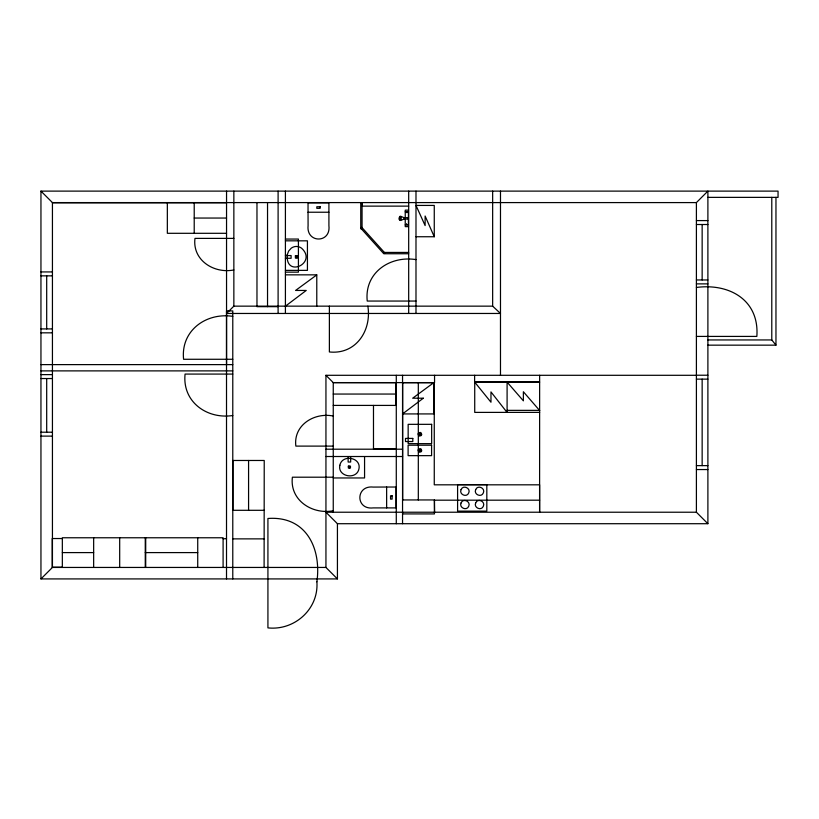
<?xml version="1.0" encoding="UTF-8"?>
<svg xmlns="http://www.w3.org/2000/svg" width="819" height="819" viewBox="0 0 819 819"><rect width="100%" height="100%" fill="white"/><g stroke="black" fill="none" stroke-linecap="round" stroke-linejoin="round"><path stroke-width="1.23" d="M233.855 306.152L226.546 313.462L500.481 313.462L492.649 306.152L233.855 306.152L233.855 191.114M707.892 197.369L778.05 197.369L778.05 191.114L40.95 191.114L40.95 578.92L52.436 567.444L325.942 567.444L337.428 578.92L337.428 523.71L325.942 512.223L696.406 512.223L707.892 523.71L337.428 523.71M696.406 512.223L696.406 202.59L707.892 191.114L707.892 523.71M285.462 306.152L306.234 290.448L295.587 290.448L316.779 274.897L316.779 306.152M386.64 487.029L373.198 487.08C355.497 485.104 355.354 510.022 373.198 507.903L396.027 507.903L396.027 487.029L386.64 487.029L386.64 507.903M40.95 191.114L52.436 202.59L696.406 202.59M52.436 202.784L226.546 202.784M408.681 206.132L361.722 206.132L361.722 202.59M405.241 211.814L408.425 211.814M308.036 212.234L308.087 225.675C306.122 243.376 331.03 243.519 328.91 225.675L328.91 202.856L308.036 202.856L308.036 212.234L328.91 212.234M408.425 217.659L403.931 217.659L400.604 216.226L399.774 216.431L399.027 218.202L399.129 219.461L400.604 220.506L403.931 219.072L408.425 219.072M194.216 218.049L226.546 218.049M696.406 220.587L707.892 220.587M696.406 224.508L707.892 224.508M405.241 224.867L408.425 224.918M226.546 233.302L167.342 233.302L167.342 202.784M415.991 236.742L434.265 236.742L434.265 205.426L415.991 205.426L425.122 225.573L425.122 216.021L434.265 236.742M233.855 238.39L194.973 238.39C192.209 260.258 214.066 273.915 233.855 269.963M285.411 239.056L298.413 239.056L298.413 272.143L285.411 272.143M285.411 240.827L307.432 240.827L307.432 270.372L285.411 270.372M408.681 252.436L384.316 252.436L384.316 253.747L408.681 253.747M285.411 255.559L291.103 255.559L291.103 258.292L285.411 258.292M415.991 259.603C389.905 255.467 364.209 272.758 367.24 301.054L415.991 301.054M40.95 271.928L52.436 271.928M285.462 274.846L316.779 274.846M40.95 275.849L52.436 275.849M696.406 279.965L707.892 279.965M696.406 283.876L707.892 283.876M696.406 287.459C729.279 283.087 759.5 299.969 756.848 336.414L696.406 336.414M278.102 306.664L256.971 306.664L256.971 202.59M232.78 316.349C206.06 312.295 180.569 330.712 183.589 359.275L232.78 359.275M40.95 328.921L52.436 328.921M40.95 332.831L52.436 332.831M707.892 339.946L771.785 339.946L775.962 345.157L707.892 345.157M40.95 364.619L232.78 364.619M40.95 370.884L232.78 370.884M232.78 374.078L185.074 374.078C182.135 401.781 206.931 419.471 232.78 415.52M40.95 374.621L52.436 374.621M696.406 375.225L707.892 375.225M325.942 567.444L325.942 375.297L696.406 375.297M40.95 378.542L52.436 378.542M696.406 379.136L707.892 379.136M539.639 412.377L474.723 412.397L474.723 382.135L539.639 382.115L474.611 382.084L474.611 375.297M402.549 382.688L434.265 382.688L434.265 484.817L539.598 484.817L539.598 512.213L539.639 375.297M333.251 394.052L395.884 394.052M333.251 405.405L396.201 405.415M507.094 410.36L539.639 410.36M333.251 416.021C314.322 412.192 293.202 425.081 295.854 446.109L333.251 446.109M40.95 432.207L52.436 432.207M40.95 436.117L52.436 436.117M396.201 449.007L373.484 449.007L373.484 405.415M325.942 449.201L402.549 449.201M325.942 456.511L402.549 456.511M696.406 465.632L707.892 465.632M696.406 469.553L707.892 469.553M333.251 477.201L292.393 477.201C289.496 500.194 312.326 514.854 333.251 510.749M333.251 477.958L364.568 477.958L364.568 456.592M402.549 499.948L434.428 499.948L434.592 512.213M434.51 500.184L539.619 500.184M232.791 510.298L264.23 510.298M402.549 513.923L434.428 513.923L434.428 499.948M62.336 538.533L52.242 538.533L52.242 567.209L62.336 567.209M223.096 538.718L226.515 538.718M232.791 538.871L264.107 538.871M62.336 552.6L93.653 552.6M145.26 552.6L197.727 552.6M40.95 578.92L337.428 578.92M325.942 375.297L333.251 382.606L395.884 382.688L395.884 405.405M539.639 410.514L523.372 391.748L523.372 400.829L507.094 382.115L507.094 412.397M474.723 382.135L490.97 402.211L490.97 391.922L507.043 412.397M775.962 197.369L775.962 345.157M771.785 197.369L771.785 339.946M702.149 224.508L702.149 279.965M702.149 379.136L702.149 465.632M500.481 191.114L500.481 375.297M492.649 191.114L492.649 306.152M434.551 375.297L434.551 382.606L333.251 382.606L333.251 512.223M418.314 382.606L418.314 499.969M415.991 191.114L415.991 313.462M408.681 191.114L408.681 313.462M405.241 217.659L405.241 210.145L408.425 210.145L408.425 226.638L405.241 226.638L405.241 219.072M404.248 217.659L404.248 219.072M402.651 382.606L402.651 499.969M402.549 375.297L402.549 523.71M396.283 375.297L396.283 523.71M367.864 306.152C371.795 330.507 355.948 354.791 329.381 351.955L329.381 306.152M362.059 202.59L362.059 228.788L360.749 228.788L360.749 202.59M350.675 456.592L350.675 462.029L348.126 462.029L348.126 456.592M285.411 191.114L285.411 313.462M278.102 191.114L278.102 313.462M267.537 202.59L267.537 306.675M264.107 567.444L264.23 460.473L232.913 460.473L232.913 510.298M248.577 460.483L248.577 510.298M232.78 578.92L232.78 310.923L226.515 310.923L226.515 578.92M226.546 191.114L226.546 364.619M223.096 567.444L223.096 537.766L62.336 537.766L62.336 567.434M197.727 537.766L197.727 567.434M194.216 202.784L194.216 233.302M145.71 537.766L145.71 567.434M145.26 537.766L145.26 567.434M119.687 537.766L119.687 567.434M93.653 537.766L93.653 567.434M52.436 202.59L52.436 567.444M46.693 275.849L46.693 328.921M46.693 378.542L46.693 432.207M316.892 581.797C318.878 609.008 294.594 630.753 267.926 627.886L267.926 518.478C306.081 515.683 321.539 548.228 316.892 581.797M287.223 254.811C285.391 278.532 317.69 262.899 301.627 248.249A8.886 8.886 0 0 0 296.867 246.468L295.925 246.468A8.876 8.876 0 0 0 291.165 248.249L288.636 251.075L287.223 254.811M339.854 465.284C337.315 476.781 356.685 480.262 358.937 468.888C361.486 457.391 342.117 453.921 339.854 465.284M461.056 489.639C458.835 494.389 466.81 498.013 468.755 492.884C470.976 488.134 463.011 484.52 461.056 489.639M461.056 502.938C458.835 507.698 466.799 511.312 468.755 506.193C470.976 501.443 463.011 497.819 461.056 502.938M475.675 489.639C473.454 494.389 481.418 498.013 483.364 492.884C485.585 488.134 477.62 484.52 475.675 489.639M475.675 502.938C473.454 507.698 481.418 511.312 483.364 506.193C485.595 501.443 477.62 497.819 475.675 502.938M406.572 212.479C407.514 213.37 406.705 210.841 406.572 212.479M406.869 224.703L406.541 224.078L406.869 224.703M400.163 216.861C398.536 224.467 403.235 217.363 400.163 216.861M295.813 256.275L295.813 257.565L296.969 257.565L296.969 256.275L295.813 256.275M295.393 255.794L295.393 258.046L297.399 258.046L297.399 255.794L295.393 255.794M418.611 432.954L418.079 433.927L418.611 435.544L419.584 436.077L421.201 435.544L421.734 434.572L421.201 432.954L420.229 432.422L418.611 432.954M419.164 433.507L419.164 434.981L420.649 434.981L420.649 433.507L419.164 433.507M418.611 449.14L418.079 450.102L418.611 451.719L419.584 452.252L421.201 451.719L421.734 450.747L421.201 449.14L420.229 448.597L418.611 449.14M419.164 449.692L419.164 451.167L420.649 451.167L420.649 449.692L419.164 449.692M350.245 467.229L349.252 467.874L348.556 466.953L349.549 466.308L350.245 467.229M348.351 466.124L348.351 468.048L350.45 468.048L350.45 466.124L348.351 466.124M384.715 252.815L383.742 253.685L360.749 228.153L361.722 227.283L384.715 252.815M423.321 398.208L402.549 413.923L433.865 413.923L433.865 382.606L412.674 398.208L423.321 398.208M320.137 206.757L316.82 206.757L316.82 208.333L320.137 208.333L320.137 206.757M431.654 424.334L408.159 424.334L408.159 443.642L431.654 443.642L431.654 424.334M412.807 438.421L405.497 438.421L405.497 441.554L412.807 441.554L412.807 438.421M431.593 445.208L408.108 445.208L408.108 455.651L431.593 455.651L431.593 445.208M486.824 484.613L457.596 484.613L457.596 511.128L486.824 511.128L486.824 484.613M392.127 495.802L390.54 495.802L390.54 499.119L392.127 499.119L392.127 495.802"/></g></svg>
